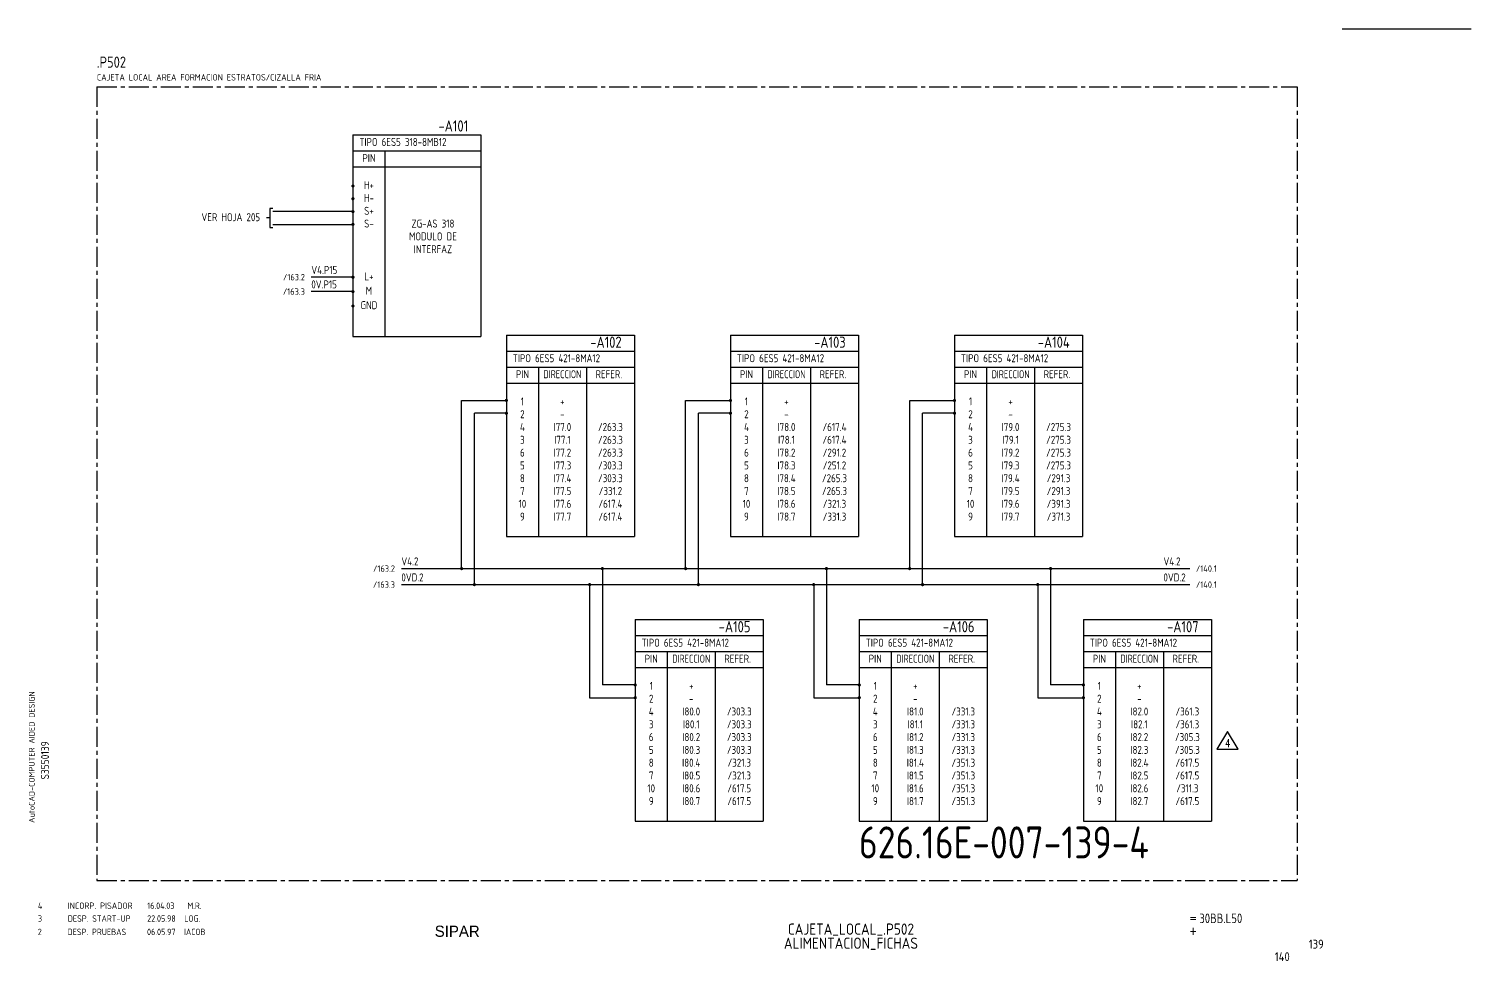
# Model space of a CAD drawing. Extents: x 10 to 1018, y 6 to 587.
# Drawn here: x 9.7 to 460.3, y 5.6 to 297 of the extents above; entities that cross this region are included whole.
import ezdxf
from ezdxf.enums import TextEntityAlignment as Align

# ---------------------------------------------------------------- set-up
doc = ezdxf.new("R2010")
doc.units = 0
doc.header["$LTSCALE"] = 5
doc.header["$MEASUREMENT"] = 0
doc.linetypes.add('CENTER', pattern=[2, 1.25, -0.25, 0.25, -0.25])
doc.layers.get('0').update_dxf_attribs({"linetype": 'CONTINUOUS'})
doc.layers.add('CART', color=7, linetype='CONTINUOUS')
doc.layers.add('TEXTO', color=7, linetype='CONTINUOUS')
doc.styles.add('DIN', font='DIN.shx', dxfattribs={"width": 0.85})
doc.styles.add('N', font='ROMANS', dxfattribs={"width": 0.85, "height": 3})
doc.styles.add('ROMANS', font='ROMANS.shx', dxfattribs={"width": 0.85, "height": 2.7})
doc.styles.add('X', font='UNIV.SHX', dxfattribs={"height": 3.5})

# ---------------------------------------------------------------- blocks, each defined once
blk = doc.blocks.new('REV2')
at = {"color": 3, "style": 'DIN'}
for s, width, p in [('2', 0.9, (12.45, 13.79)), ('DESP. PRUEBAS', 0.8, (21.76, 13.79)), ('06.05.97', 0.9, (46.59, 13.79)), ('IACOB', 0.9, (58.16, 13.79))]:
    blk.add_text(s, height=2, dxfattribs=dict(at, width=width)).set_placement(p)
blk = doc.blocks.new('DESP')
at = {"color": 3, "style": 'DIN'}
for s, width, p in [('3', 0.9, (7.45, 13.02)), ('DESP. START-UP', 0.8, (16.76, 13.02)), ('22.05.98', 0.9, (41.59, 13.02)), ('LOG.', 0.9, (53.16, 13.02))]:
    blk.add_text(s, height=2, dxfattribs=dict(at, width=width)).set_placement(p)
blk = doc.blocks.new('REV.')
at = {"layer": 'TEXTO', "color": 4}
blk.add_lwpolyline([(-0.04, 3.69), (-3.37, -1.81), (3.29, -1.81)], close=True, dxfattribs=at)
at = {"layer": 'TEXTO', "style": 'ROMANS', "width": 0.8}
blk.add_attdef('REV.', text='', height=2.5, dxfattribs=at).set_placement((0, 0), align=Align.MIDDLE_CENTER)

msp = doc.modelspace()

# ---------------------------------------------------------------- linework, layer by layer
at = {"linetype": 'Continuous'}
for p, q in [((420, 297), (460.27, 297)), ((328.86, 128.32), (372.42, 128.32)), ((324.86, 123.32), (372.42, 123.32))]:
    msp.add_line(p, q, dxfattribs=at)
at = {"color": 3, "linetype": 'CENTER'}
for p, q in [((30.92, 278.84), (405.92, 278.84)), ((30.92, 278.84), (30.92, 30.83)), ((405.92, 278.84), (405.92, 30.83)), ((30.92, 30.83), (405.92, 30.83))]:
    msp.add_line(p, q, dxfattribs=at)
at = {"color": 3}
for p, q in [((110.92, 263.89), (110.92, 200.89)), ((110.92, 263.89), (150.92, 263.89)), ((150.92, 263.89), (150.92, 200.89)), ((110.92, 258.89), (150.92, 258.89)), ((120.92, 258.89), (120.92, 200.89)), ((110.92, 253.89), (150.92, 253.89)), ((110.92, 200.89), (150.92, 200.89)), ((158.86, 201.32), (198.86, 201.32)), ((158.86, 201.32), (158.86, 138.32)), ((198.86, 201.32), (198.86, 138.32)), ((228.86, 201.32), (228.86, 138.32)), ((228.86, 201.32), (268.86, 201.32)), ((268.86, 201.32), (268.86, 138.32)), ((298.86, 201.32), (338.86, 201.32)), ((298.86, 201.32), (298.86, 138.32)), ((338.86, 201.32), (338.86, 138.32)), ((158.86, 196.32), (198.86, 196.32)), ((228.86, 196.32), (268.86, 196.32)), ((298.86, 196.32), (338.86, 196.32)), ((158.86, 191.32), (198.86, 191.32)), ((168.86, 191.32), (168.86, 138.32)), ((183.86, 191.32), (183.86, 138.32)), ((228.86, 191.32), (268.86, 191.32)), ((238.86, 191.32), (238.86, 138.32)), ((253.86, 191.32), (253.86, 138.32)), ((298.86, 191.32), (338.86, 191.32)), ((308.86, 191.32), (308.86, 138.32)), ((323.86, 191.32), (323.86, 138.32)), ((158.86, 186.32), (198.86, 186.32)), ((228.86, 186.32), (268.86, 186.32)), ((298.86, 186.32), (338.86, 186.32)), ((158.86, 138.32), (198.86, 138.32)), ((228.86, 138.32), (268.86, 138.32)), ((298.86, 138.32), (338.86, 138.32)), ((199.11, 112.42), (199.11, 49.42)), ((199.11, 112.42), (239.11, 112.42)), ((239.11, 112.42), (239.11, 49.42)), ((269.11, 112.42), (269.11, 49.42)), ((269.11, 112.42), (309.11, 112.42)), ((309.11, 112.42), (309.11, 49.42)), ((339.11, 112.42), (339.11, 49.42)), ((339.11, 112.42), (379.11, 112.42)), ((379.11, 112.42), (379.11, 49.42)), ((199.11, 107.42), (239.11, 107.42)), ((269.11, 107.42), (309.11, 107.42)), ((339.11, 107.42), (379.11, 107.42)), ((199.11, 102.42), (239.11, 102.42)), ((209.11, 102.42), (209.11, 49.42)), ((224.11, 102.42), (224.11, 49.42)), ((269.11, 102.42), (309.11, 102.42)), ((279.11, 102.42), (279.11, 49.42)), ((294.11, 102.42), (294.11, 49.42)), ((339.11, 102.42), (379.11, 102.42)), ((349.11, 102.42), (349.11, 49.42)), ((364.11, 102.42), (364.11, 49.42)), ((199.11, 97.42), (239.11, 97.42)), ((269.11, 97.42), (309.11, 97.42)), ((339.11, 97.42), (379.11, 97.42)), ((199.11, 49.42), (239.11, 49.42)), ((269.11, 49.42), (309.11, 49.42)), ((339.11, 49.42), (379.11, 49.42))]:
    msp.add_line(p, q, dxfattribs=at)
for p, q in [((84.92, 240.89), (84.92, 234.89)), ((85.92, 240.89), (84.92, 240.89)), ((110.92, 239.89), (85.92, 239.89)), ((84.92, 237.89), (83.92, 237.89)), ((84.92, 234.89), (85.92, 234.89)), ((85.92, 235.89), (110.92, 235.89)), ((110.92, 219.39), (97.92, 219.39)), ((110.92, 214.89), (97.92, 214.89)), ((144.86, 128.32), (144.86, 180.87)), ((144.86, 180.87), (158.86, 180.87)), ((214.86, 128.32), (214.86, 180.87)), ((214.86, 180.87), (228.86, 180.87)), ((284.86, 128.32), (284.86, 180.87)), ((284.86, 180.87), (298.86, 180.87)), ((148.86, 123.32), (148.86, 176.87)), ((158.86, 176.87), (148.86, 176.87)), ((218.86, 123.32), (218.86, 176.87)), ((228.86, 176.87), (218.86, 176.87)), ((288.86, 123.32), (288.86, 176.87)), ((298.86, 176.87), (288.86, 176.87)), ((126.05, 128.32), (328.86, 128.32)), ((188.86, 128.32), (188.86, 91.97)), ((258.86, 128.32), (258.86, 91.97)), ((328.86, 128.32), (328.86, 91.97)), ((126.05, 123.32), (324.86, 123.32)), ((184.86, 123.32), (184.86, 87.97)), ((254.86, 123.32), (254.86, 87.97)), ((324.86, 123.32), (324.86, 87.97)), ((198.86, 91.97), (188.86, 91.97)), ((268.86, 91.97), (258.86, 91.97)), ((338.86, 91.97), (328.86, 91.97)), ((184.86, 87.97), (198.86, 87.97)), ((254.86, 87.97), (268.86, 87.97)), ((324.86, 87.97), (338.86, 87.97))]:
    msp.add_line(p, q)
at = {"linetype": 'Continuous', "const_width": 0.5}
for points in [[(110.67, 247.89, 1), (111.17, 247.89, 1)], [(110.67, 243.89, 1), (111.17, 243.89, 1)], [(110.67, 239.89, 1), (111.17, 239.89, 1)], [(110.67, 235.89, 1), (111.17, 235.89, 1)], [(110.67, 219.39, 1), (111.17, 219.39, 1)], [(110.67, 214.89, 1), (111.17, 214.89, 1)], [(110.67, 210.39, 1), (111.17, 210.39, 1)], [(158.61, 180.87, -1), (159.11, 180.87, -1)], [(228.61, 180.87, -1), (229.11, 180.87, -1)], [(298.61, 180.87, -1), (299.11, 180.87, -1)], [(158.61, 176.87, -1), (159.11, 176.87, -1)], [(228.61, 176.87, -1), (229.11, 176.87, -1)], [(298.61, 176.87, -1), (299.11, 176.87, -1)], [(198.86, 91.97, -1), (199.36, 91.97, -1)], [(268.86, 91.97, -1), (269.36, 91.97, -1)], [(338.86, 91.97, -1), (339.36, 91.97, -1)], [(198.86, 87.97, -1), (199.36, 87.97, -1)], [(268.86, 87.97, -1), (269.36, 87.97, -1)], [(338.86, 87.97, -1), (339.36, 87.97, -1)]]:
    msp.add_lwpolyline(points, format="xyb", close=True, dxfattribs=at)
at = {"const_width": 0.5}
for points in [[(144.61, 128.32, -1), (145.11, 128.32, -1)], [(188.61, 128.32, -1), (189.11, 128.32, -1)], [(214.61, 128.32, -1), (215.11, 128.32, -1)], [(258.61, 128.32, -1), (259.11, 128.32, -1)], [(284.61, 128.32, -1), (285.11, 128.32, -1)], [(328.61, 128.32, -1), (329.11, 128.32, -1)], [(148.61, 123.32, -1), (149.11, 123.32, -1)], [(184.61, 123.32, -1), (185.11, 123.32, -1)], [(218.61, 123.32, -1), (219.11, 123.32, -1)], [(254.61, 123.32, -1), (255.11, 123.32, -1)], [(288.61, 123.32, -1), (289.11, 123.32, -1)], [(324.61, 123.32, -1), (325.11, 123.32, -1)]]:
    msp.add_lwpolyline(points, format="xyb", close=True, dxfattribs=at)

# ---------------------------------------------------------------- block references
msp.add_blockref('REV.', (384.21, 73.72)).add_auto_attribs({'REV.': '4'})
at = {"linetype": 'Continuous'}
for name, p in [('DESP', (5.06, 4.95)), ('REV2', (0, 0))]:
    msp.add_blockref(name, p, dxfattribs=at)

# ---------------------------------------------------------------- texts
at = {"color": 3, "style": 'DIN'}
for s, height, width, p in [('.P502', 3.5, 0.85, (30.92, 284.84)), ('4', 2, 0.9, (12.51, 21.98)), ('INCORP. PISADOR', 2, 0.85, (21.82, 21.98)), ('16.04.03', 2, 0.9, (46.65, 21.98)), ('M.R.', 2, 0.9, (59.22, 21.98))]:
    msp.add_text(s, height=height, dxfattribs=dict(at, width=width)).set_placement(p)
at = {"style": 'DIN', "width": 0.85}
for s, height, p in [('CAJETA LOCAL AREA FORMACION ESTRATOS/CIZALLA FRIA', 2, (30.92, 280.84)), ('TIPO 6ES5 318-8MB12', 2.5, (112.92, 260.39)), ('V4.P15', 2.5, (97.92, 220.39)), ('0V.P15', 2.5, (97.92, 215.89)), ('TIPO 6ES5 421-8MA12', 2.5, (160.86, 192.82)), ('TIPO 6ES5 421-8MA12', 2.5, (230.86, 192.82)), ('TIPO 6ES5 421-8MA12', 2.5, (300.86, 192.82)), ('V4.2', 2.5, (126.05, 129.32)), ('V4.2', 2.5, (364.14, 129.32)), ('0VD.2', 2.5, (126.05, 124.32)), ('0VD.2', 2.5, (364.14, 124.32)), ('TIPO 6ES5 421-8MA12', 2.5, (201.11, 103.92)), ('TIPO 6ES5 421-8MA12', 2.5, (271.11, 103.92)), ('TIPO 6ES5 421-8MA12', 2.5, (341.11, 103.92))]:
    msp.add_text(s, height=height, dxfattribs=at).set_placement(p)
at = {"color": 3, "style": 'DIN', "width": 0.85}
for s, p in [('-A101', (146.92, 264.89)), ('-A102', (194.86, 197.32)), ('-A103', (264.86, 197.32)), ('-A104', (334.86, 197.32)), ('-A105', (235.11, 108.42)), ('-A106', (305.11, 108.42)), ('-A107', (375.11, 108.42))]:
    msp.add_text(s, height=3.5, dxfattribs=at).set_placement(p, align=Align.RIGHT)
at = {"style": 'DIN'}
for s, width, p in [('PIN', 0.85, (115.92, 255.39)), ('H+', 0.85, (115.92, 246.89)), ('H-', 0.85, (115.92, 242.89)), ('S+', 0.85, (115.92, 238.89)), ('S-', 0.85, (115.92, 234.89)), ('ZG-AS 318', 0.85, (135.92, 234.89)), ('MODULO DE', 0.85, (135.92, 230.89)), ('INTERFAZ', 0.85, (135.92, 226.89)), ('L+', 0.85, (115.92, 218.39)), ('M', 0.85, (115.92, 213.89)), ('GND', 0.85, (115.92, 209.39)), ('PIN', 0.85, (163.86, 187.82)), ('DIRECCION', 0.75, (176.36, 187.82)), ('REFER.', 0.85, (190.86, 187.82)), ('PIN', 0.85, (233.86, 187.82)), ('DIRECCION', 0.75, (246.36, 187.82)), ('REFER.', 0.85, (260.86, 187.82)), ('PIN', 0.85, (303.86, 187.82)), ('DIRECCION', 0.75, (316.36, 187.82)), ('REFER.', 0.85, (330.86, 187.82)), ('1', 0.85, (163.86, 179.32)), ('+', 0.85, (176.36, 179.32)), ('1', 0.85, (233.86, 179.32)), ('+', 0.85, (246.36, 179.32)), ('1', 0.85, (303.86, 179.32)), ('+', 0.85, (316.36, 179.32)), ('2', 0.85, (163.86, 175.32)), ('-', 0.85, (176.36, 175.32)), ('2', 0.85, (233.86, 175.32)), ('-', 0.85, (246.36, 175.32)), ('2', 0.85, (303.86, 175.32)), ('-', 0.85, (316.36, 175.32)), ('4', 0.85, (163.86, 171.32)), ('I77.0', 0.85, (176.36, 171.32)), ('/263.3', 0.85, (191.36, 171.32)), ('4', 0.85, (233.86, 171.32)), ('I78.0', 0.85, (246.36, 171.32)), ('/617.4', 0.85, (261.36, 171.32)), ('4', 0.85, (303.86, 171.32)), ('I79.0', 0.85, (316.36, 171.32)), ('/275.3', 0.85, (331.36, 171.32)), ('3', 0.85, (163.86, 167.32)), ('I77.1', 0.85, (176.36, 167.32)), ('/263.3', 0.85, (191.36, 167.32)), ('3', 0.85, (233.86, 167.32)), ('I78.1', 0.85, (246.36, 167.32)), ('/617.4', 0.85, (261.36, 167.32)), ('3', 0.85, (303.86, 167.32)), ('I79.1', 0.85, (316.36, 167.32)), ('/275.3', 0.85, (331.36, 167.32)), ('6', 0.85, (163.86, 163.32)), ('I77.2', 0.85, (176.36, 163.32)), ('/263.3', 0.85, (191.36, 163.32)), ('6', 0.85, (233.86, 163.32)), ('I78.2', 0.85, (246.36, 163.32)), ('/291.2', 0.85, (261.36, 163.32)), ('6', 0.85, (303.86, 163.32)), ('I79.2', 0.85, (316.36, 163.32)), ('/275.3', 0.85, (331.36, 163.32)), ('5', 0.85, (163.86, 159.32)), ('8', 0.85, (163.86, 155.32)), ('I77.4', 0.85, (176.36, 155.32)), ('I77.3', 0.85, (176.36, 159.32)), ('/303.3', 0.85, (191.36, 159.32)), ('/303.3', 0.85, (191.36, 155.32)), ('5', 0.85, (233.86, 159.32)), ('8', 0.85, (233.86, 155.32)), ('I78.4', 0.85, (246.36, 155.32)), ('I78.3', 0.85, (246.36, 159.32)), ('/265.3', 0.85, (261.36, 155.32)), ('/251.2', 0.85, (261.36, 159.32)), ('5', 0.85, (303.86, 159.32)), ('8', 0.85, (303.86, 155.32)), ('I79.4', 0.85, (316.36, 155.32)), ('I79.3', 0.85, (316.36, 159.32)), ('/275.3', 0.85, (331.36, 159.32)), ('/291.3', 0.85, (331.36, 155.32)), ('7', 0.85, (163.86, 151.32)), ('I77.5', 0.85, (176.36, 151.32)), ('/331.2', 0.85, (191.36, 151.32)), ('7', 0.85, (233.86, 151.32)), ('I78.5', 0.85, (246.36, 151.32)), ('/265.3', 0.85, (261.36, 151.32)), ('7', 0.85, (303.86, 151.32)), ('I79.5', 0.85, (316.36, 151.32)), ('/291.3', 0.85, (331.36, 151.32)), ('10', 0.85, (163.86, 147.32)), ('I77.6', 0.85, (176.36, 147.32)), ('/617.4', 0.85, (191.36, 147.32)), ('10', 0.85, (233.86, 147.32)), ('I78.6', 0.85, (246.36, 147.32)), ('/321.3', 0.85, (261.36, 147.32)), ('10', 0.85, (303.86, 147.32)), ('I79.6', 0.85, (316.36, 147.32)), ('/391.3', 0.85, (331.36, 147.32)), ('9', 0.85, (163.86, 143.32)), ('I77.7', 0.85, (176.36, 143.32)), ('/617.4', 0.85, (191.36, 143.32)), ('9', 0.85, (233.86, 143.32)), ('I78.7', 0.85, (246.36, 143.32)), ('/331.3', 0.85, (261.36, 143.32)), ('9', 0.85, (303.86, 143.32)), ('I79.7', 0.85, (316.36, 143.32)), ('/371.3', 0.85, (331.36, 143.32)), ('PIN', 0.85, (204.11, 98.92)), ('DIRECCION', 0.75, (216.61, 98.92)), ('REFER.', 0.85, (231.11, 98.92)), ('PIN', 0.85, (274.11, 98.92)), ('DIRECCION', 0.75, (286.61, 98.92)), ('REFER.', 0.85, (301.11, 98.92)), ('PIN', 0.85, (344.11, 98.92)), ('DIRECCION', 0.75, (356.61, 98.92)), ('REFER.', 0.85, (371.11, 98.92)), ('1', 0.85, (204.11, 90.42)), ('+', 0.85, (216.61, 90.42)), ('1', 0.85, (274.11, 90.42)), ('+', 0.85, (286.61, 90.42)), ('1', 0.85, (344.11, 90.42)), ('+', 0.85, (356.61, 90.42)), ('2', 0.85, (204.11, 86.42)), ('-', 0.85, (216.61, 86.42)), ('2', 0.85, (274.11, 86.42)), ('-', 0.85, (286.61, 86.42)), ('2', 0.85, (344.11, 86.42)), ('-', 0.85, (356.61, 86.42)), ('4', 0.85, (204.11, 82.42)), ('I80.0', 0.85, (216.61, 82.42)), ('/303.3', 0.85, (231.61, 82.42)), ('4', 0.85, (274.11, 82.42)), ('I81.0', 0.85, (286.61, 82.42)), ('/331.3', 0.85, (301.61, 82.42)), ('4', 0.85, (344.11, 82.42)), ('I82.0', 0.85, (356.61, 82.42)), ('/361.3', 0.85, (371.61, 82.42)), ('3', 0.85, (204.11, 78.42)), ('6', 0.85, (204.11, 74.42)), ('I80.2', 0.85, (216.61, 74.42)), ('I80.1', 0.85, (216.61, 78.42)), ('/303.3', 0.85, (231.61, 78.42)), ('/303.3', 0.85, (231.61, 74.42)), ('3', 0.85, (274.11, 78.42)), ('6', 0.85, (274.11, 74.42)), ('I81.2', 0.85, (286.61, 74.42)), ('I81.1', 0.85, (286.61, 78.42)), ('/331.3', 0.85, (301.61, 78.42)), ('/331.3', 0.85, (301.61, 74.42)), ('3', 0.85, (344.11, 78.42)), ('6', 0.85, (344.11, 74.42)), ('I82.2', 0.85, (356.61, 74.42)), ('I82.1', 0.85, (356.61, 78.42)), ('/305.3', 0.85, (371.61, 74.42)), ('/361.3', 0.85, (371.61, 78.42)), ('5', 0.85, (204.11, 70.42)), ('I80.3', 0.85, (216.61, 70.42)), ('/303.3', 0.85, (231.61, 70.42)), ('5', 0.85, (274.11, 70.42)), ('I81.3', 0.85, (286.61, 70.42)), ('/331.3', 0.85, (301.61, 70.42)), ('5', 0.85, (344.11, 70.42)), ('I82.3', 0.85, (356.61, 70.42)), ('/305.3', 0.85, (371.61, 70.42)), ('8', 0.85, (204.11, 66.42)), ('I80.4', 0.85, (216.61, 66.42)), ('/321.3', 0.85, (231.61, 66.42)), ('8', 0.85, (274.11, 66.42)), ('I81.4', 0.85, (286.61, 66.42)), ('/351.3', 0.85, (301.61, 66.42)), ('8', 0.85, (344.11, 66.42)), ('I82.4', 0.85, (356.61, 66.42)), ('/617.5', 0.85, (371.61, 66.42)), ('7', 0.85, (204.11, 62.42)), ('I80.5', 0.85, (216.61, 62.42)), ('/321.3', 0.85, (231.61, 62.42)), ('7', 0.85, (274.11, 62.42)), ('I81.5', 0.85, (286.61, 62.42)), ('/351.3', 0.85, (301.61, 62.42)), ('7', 0.85, (344.11, 62.42)), ('I82.5', 0.85, (356.61, 62.42)), ('/617.5', 0.85, (371.61, 62.42)), ('10', 0.85, (204.11, 58.42)), ('I80.6', 0.85, (216.61, 58.42)), ('/617.5', 0.85, (231.61, 58.42)), ('10', 0.85, (274.11, 58.42)), ('I81.6', 0.85, (286.61, 58.42)), ('/351.3', 0.85, (301.61, 58.42)), ('10', 0.85, (344.11, 58.42)), ('I82.6', 0.85, (356.61, 58.42)), ('/311.3', 0.85, (371.61, 58.42)), ('9', 0.85, (204.11, 54.42)), ('I80.7', 0.85, (216.61, 54.42)), ('/617.5', 0.85, (231.61, 54.42)), ('9', 0.85, (274.11, 54.42)), ('I81.7', 0.85, (286.61, 54.42)), ('/351.3', 0.85, (301.61, 54.42)), ('9', 0.85, (344.11, 54.42)), ('I82.7', 0.85, (356.61, 54.42)), ('/617.5', 0.85, (371.61, 54.42))]:
    msp.add_text(s, height=2.5, dxfattribs=dict(at, width=width)).set_placement(p, align=Align.CENTER)
at = {"style": 'DIN', "width": 0.85}
for s, height, p in [('VER HOJA 205', 2.5, (81.92, 236.89)), ('/163.2', 2, (95.92, 218.39)), ('/163.3', 2, (95.92, 213.89)), ('/163.2', 2, (124.05, 127.32)), ('/140.1', 2, (380.8, 127.32)), ('/163.3', 2, (124.05, 122.32)), ('/140.1', 2, (380.8, 122.32))]:
    msp.add_text(s, height=height, dxfattribs=at).set_placement(p, align=Align.RIGHT)
at = {"color": 2, "insert": (268.99, 47.75), "char_height": 10, "width": 111.0411, "attachment_point": 1, "style": 'DIN'}
msp.add_mtext('626.16E-007-139-4', dxfattribs=at)
at = {"layer": 'CART', "color": 1, "style": 'DIN', "width": 0.9}
msp.add_text('AutoCAD-COMPUTER AIDED DESIGN', height=1.8, rotation=90, dxfattribs=at).set_placement((11.47, 48.84))
at = {"layer": 'CART', "color": 3, "style": 'N', "width": 0.85}
for s, p in [('=', (372.24, 17.91)), ('+', (372.24, 13.87))]:
    msp.add_text(s, height=2.5, dxfattribs=at).set_placement(p)
at = {"layer": 'CART', "color": 3, "style": 'DIN', "width": 0.9, "flags": 1}
msp.add_attdef('S3550139', text='', height=2.5, rotation=90, dxfattribs=at).set_placement((15.95, 68.38), align=Align.CENTER)
at = {"layer": 'CART', "color": 3, "style": 'DIN', "width": 0.85}
msp.add_attdef('30BB.L50', text='', height=3, dxfattribs=at).set_placement((375.33, 16.63), align=Align.BOTTOM_LEFT)
at = {"layer": 'CART', "color": 6, "style": 'X', "flags": 1}
msp.add_attdef('SIPAR', text='', height=3.5, dxfattribs=at).set_placement((143.5, 15), align=Align.MIDDLE)
at = {"layer": 'CART', "color": 2, "style": 'DIN', "width": 0.9, "flags": 1}
for tag, text, p in [('CAJETA_LOCAL_.P502', 'PLC', (266.5, 15.51)), ('ALIMENTACION_FICHAS', '', (266.5, 11.09))]:
    msp.add_attdef(tag, text=text, height=3.5, dxfattribs=at).set_placement(p, align=Align.MIDDLE)
msp.add_attdef('139', text='', height=2.8, dxfattribs=at).set_placement((414.2, 9.56), align=Align.RIGHT)
at = {"layer": 'CART', "color": 7, "style": 'DIN', "width": 0.9, "flags": 1}
msp.add_attdef('140', (398.93, 5.65), '', height=2.8, dxfattribs=at)

doc.saveas('drawing.dxf')
